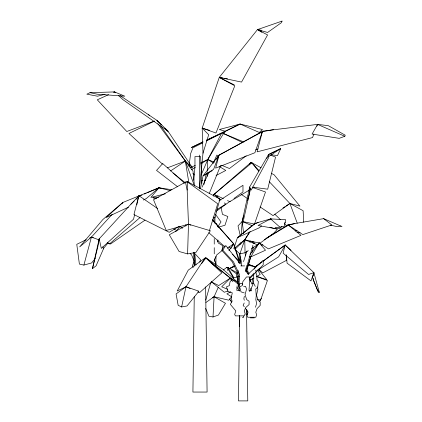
<?xml version="1.0" encoding="UTF-8"?>
<svg xmlns="http://www.w3.org/2000/svg" width="422" height="422" viewBox="0 0 422 422"><rect width="100%" height="100%" fill="white"/><g stroke="black" fill="none" stroke-linecap="round" stroke-linejoin="round"><path stroke-width="0.63" d="M240.904 262.057L240.904 259.435M240.915 243.716L240.915 242.402M214.919 223.312L214.962 216.882M255.748 270.185L255.737 271.425L278.631 256.808L285.351 244.913L263.175 261.076M255.769 267.706L255.779 266.467L262.067 261.867M194.247 296.74L192.917 392.054L207.086 392.054L205.625 286.881M194.674 265.844L194.832 254.672M213.97 221.888L214.033 217.33M239.617 315.951L238.477 400.9L247.783 400.9L246.553 309.368M214.239 238.604L214.244 244.106M239.295 326.691L239.575 315.582M187.6 253.907L188.481 224.182L187.173 190.1L187.495 181.982L185.474 182.135L153.518 199.733L166.252 230.47L188.481 224.182L210.372 230.76L195.908 252.44L187.6 253.907L179.097 251.496L169.285 234.774L188.481 224.182L190.865 225.2M215.98 256.37L215.922 265.522M238.15 278.858L237.997 283.215L238.599 285.752M207.091 176.422L207.223 173.173M207.302 171.221L207.788 159.521L221.566 133.283L240.092 124.042L262.421 129.507L259.219 132.571M214.249 247.688L214.255 253.859M205.641 308.461L208.943 316.236L213.005 316.985L214.086 296.735L218.29 287.303M239.163 263.312L239.759 253.564M240.735 256.813L240.297 263.961L225.775 245.514L222.816 250.172L233.477 261.867L239.474 274.506L239.174 283.215L239.501 285.119M237.238 283.937L238.161 270.439M238.688 262.727L238.82 260.796L233.64 243.805L212.672 220.105M238.013 283.937L238.235 280.72M238.325 279.438L238.63 274.938M267.996 156.145L268.93 154.431L268.629 154.431L268.371 158.06L251.185 190.116L249.671 186.941L268.629 154.431L280.72 148.649L277.481 155.623L270.766 154.689M241.215 234.537L242.196 221.429L249.671 186.941L249.629 192.659L242.481 224.752L242.196 221.429L243.658 215.784M237.132 285.778L236.784 290.32L239.543 290.6L238.789 287.546M237.28 283.832L237.781 277.344L234.015 277.344L233.218 278.235M193.793 180.342L194.964 166.785L194.964 156.583L200.635 156.583L201.874 183.317M252.704 283.653L252.878 281.685L252.414 278.509M313.309 278.362L313.182 279.633L318.32 292.33L319.296 292.325L313.878 272.665L285.124 245.013L263.117 261.102M313.625 275.197L313.878 272.665L308.582 274.469L283.115 253.174L285.124 245.013L291.048 250.367M199.522 187.874L202.993 153.191L202.191 128.13L219.255 77.405L257.483 29.603L282.044 21.1L281.284 22.762L267.595 32.457L257.483 29.603L267.58 34.942L241.553 82.084L219.255 77.405L234.796 85.819L215.932 133.014L202.191 128.13L208.684 134.713L202.993 153.191M250.325 281.506L250.526 279.559M188.966 166.574L190.633 153.608L192.965 147.769L202.887 142.742M136.084 199.184L139.355 196.003L138.822 195.95L130.936 204.19L99.181 238.868L97.915 246.448L92.46 268.65L96.1 265.791L103.606 248.511L102.826 246.807M244.327 296.223L243.863 298.686L244.306 300.295M237.317 272.206L236.389 276.653L239.569 276.436M200.387 188.565L203.098 175.747L219.002 155.159L262.938 131.089L317.576 124.395L328.279 125.656L345.228 135.198L344.827 136.301L339.167 138.342L312.085 134.064L317.576 124.395L344.827 136.301M203.953 184.435L206.121 174.175L207.223 172.545M250.621 280.92L250.884 279.691M181.608 306.958L187.02 305.961L198.904 291.217L185.991 286.744L176.074 293.949L178.168 305.317L181.608 306.958L185.991 286.744L204.923 258.153L205.883 257.826L223.417 269.669L237.739 282.313L230.354 278.098L211.026 262.943M92.46 268.65L99.181 238.868L99.703 240.002M134.56 214.777L133.563 219.171L101.306 248.4L99.181 238.868M136.833 204.733L138.822 195.95M255.484 267.669L255.779 266.467L259.477 263.771M262.938 131.089L262.347 131.733L257.125 151.846L312.549 137.567L313.921 133.974M247.556 200.735L250.805 188.191M86.151 239.707L76.772 244.333L79.389 264.088L83.878 265.079L91.426 237.106L112.146 214.36M205.746 300.111L210.515 283.336L211.918 281.98M252.915 245.245L245.651 270.581L248.004 274.242L263.201 260.3L263.201 264.842L249.418 278.91M247.339 268.788L250.721 256.998M251.966 252.651L253.564 247.07M255.479 307.263L256.613 303.481L255.811 299.52L256.254 295.68L255.737 289.038L257.663 287.503L258.359 281.521L257.067 280.055L256.761 275.292L255.758 272.185M209.512 230.375L217.72 203.768L187.495 181.982M246.005 271.736L250.721 256.919L259.14 242.777L268.418 248.89L300.986 235.365L288.437 225.121L287.735 224.937L266.287 238.319M243.526 261.619L246.991 250.99M249.845 242.244L250.257 240.994M217.525 241.843L218.084 240.144M262.347 131.733L254.904 152.717L215.637 168.125L219.002 155.159L262.347 131.733L273.477 129.633M199.743 262.004L200.566 259.741L193.851 252.509M316.89 126.189L317.576 124.395M213.305 196.167L214.017 194.357L250.7 162.665L251.876 162.813L261.007 167.734M209.175 193.735L220.495 165.82M238.636 286.934L240.081 283.373L241.88 283.373L242.766 284.845M201.178 174.972L207.788 159.521L223.518 133.558L225.728 131.221M215.436 264.794L215.927 263.671L214.45 259.952L216.708 254.914L222.336 250.399M202.054 187.226L208.927 172.334M213.047 163.398L216.897 155.059L218.348 156.383M249.613 291.676L252.641 285.219L249.713 279.485M244.217 303.007L243.135 305.212L244.28 306.794M227.316 270.47L227.885 269.347L234.658 265.813M254.846 268.186L255.779 266.467L254.028 269.178M266.746 158.424L267.369 157.285M259.366 301.788L261.318 298.391M213.358 195.497L214.017 194.357L251.876 162.813L258.865 170.688L256.138 168.125M230.866 248.595L231.483 247.529M232.1 246.469L233.64 243.805L212.271 219.741M249.439 232.121L244.76 239.807L239.902 253.807L241.737 265.876M253.78 224.979L254.45 223.882L258.195 222.452L270.586 218.891L285.715 219.746L284.175 226.234L273.82 228.376L258.048 225.464L270.586 218.891L271.815 219.187M213.316 195.47L214.017 194.357L223.386 198.678M224.272 246.031L221.64 250.172L232.3 261.867L238.029 273.931M213.326 195.412L214.017 194.357L220.896 200.044M217.81 226.762L221.007 221.94L215.426 214.207M250.188 231.625L244.76 239.807L234.806 249.471L239.902 253.807L245.066 252.741L248.31 250.668M257.773 244.818L258.797 243.288M216.059 159.505L219.002 155.159L213.59 169.37L203.098 175.747L212.277 170.704M228.898 250.621L233.64 243.805L239.385 260.189M256.138 247.034L258.765 243.309M201.637 263.571L205.92 258.053L221.803 272.865L199.564 292.641L197.791 291.871M250.056 254.392L259.14 242.777L265.528 250.204L250.721 256.919L249.138 256.919M95.303 258.422L91.585 262.953L83.878 265.079M103.153 248.859L108.111 242.814M231.372 297.167L228.851 300.2L214.086 296.735L212.308 297.547M171.838 189.742L158.962 187.764L150.87 197.438L165.324 193.809M175.673 231.71L180.189 226.356M249.428 164.142L250.7 162.665M281.849 226.377L279.67 228.835L275.239 227.843M284.47 223.423L285.341 222.436M232.422 279.132L230.032 281.817L229.346 285.625L226.482 286.802L228.022 291.586L232.295 292.815L231.15 298.127L232.126 301.202L230.349 304.368L235.808 310.924L234.685 314.39L235.376 315.883L244.269 315.883L245.171 313.599L244.269 311.067L245.651 307.643L249.08 304.573L249.08 301.197L246.643 299.567L245.066 294.614L246.553 289.091L245.551 286.322L243.647 286.322M122.079 203.378L122.923 202.439L158.962 187.764L170.335 190.638M249.608 277.845L254.144 273.092M130.936 204.19L134.212 201.004M139.998 217.557L109.467 243.969L107.183 242.835M160.761 188.46L158.962 187.764L146.249 198.598L143.29 200.028M280.466 148.649L269.004 156.372L268.629 154.431M239.802 236.051L237.28 238.145L233.809 248.627L244.76 239.807L259.973 243.22L273.947 233.018L277.328 229.262L269.885 227.268M240.814 235.212L241.822 234.374M242.835 233.53L254.45 223.882L258.195 222.452M254.45 223.882L237.475 237.554L259.166 227.848L261.651 225.902M183.934 183.364L185.474 182.135L187.442 181.655L219.894 199.073L214.935 217.662L213.063 217.135M216.475 197.011L218.005 195.797M269.099 220.057L270.586 218.891L279.723 226.983M246.205 155.787L229.452 168.515L221.629 165.271M223.196 270.059L226.899 267.321L229.8 268.571M260.532 263.001L261.587 262.231M216.433 211.132L230.233 201.167M233.952 198.482L242.977 191.968L242.977 185.29L218.992 200.846M227.442 248.226L233.64 243.805M281.252 21.659L282.044 21.1M205.889 302.495L214.086 296.735L225.464 303.286L218.432 315.044L213.005 316.985M144.968 220.168L110.49 244.027L107.415 242.908M170.509 171.005L185.358 161.035L192.664 168.077L169.048 132.735L165.007 128.615M282.93 208.067L285.077 206.653M286.153 205.947L289.909 203.478L299.921 206.126L274.131 174.808L271.277 173.273M251.554 248.6L257.499 244.797L244.76 239.807L245.066 252.741L245.546 255.917M191.488 169.792L195.291 167.392M200.724 163.973L207.788 159.521L214.408 162.27M216.903 209.544L225.812 204.1L224.335 202.887M264.209 239.722L288.437 225.121L294.962 223.533L323.648 218.649L341.984 226.535M249.402 190.074L229.826 201.647L227.484 200.571M252.757 188.091L254.44 187.099M250.14 280.313L254.044 278.024M256.834 276.389L260.179 274.427L257.668 269.88M220.115 166.284L221.233 165.651M261.244 245.514L262.932 244.591M230.792 291.744L226.878 293.849L231.768 296.851M234.178 266.166L229.716 268.561L234.885 266.324M216.069 175.531L225.775 170.441L219.593 166.69M206.39 140.969L221.566 133.283L223.518 133.558L243.916 142.024M89.67 237.971L91.426 237.106L93.346 237.554M269.521 154.146L280.72 148.649M203.04 141.824L191.414 147.505L202.65 142.203M206.527 140.12L240.092 124.042L260.021 132.777M154.357 121.156L128.942 133.468L162.454 164.084M128.478 207.181L106.144 217.552L122.923 202.439L102.826 219.567L79.674 246.891L91.426 237.106L99.423 240.007M89.997 92.671L97.081 94.175L124.817 96.2L114.568 91.922L89.997 92.671L86.858 94.175L97.498 96.2L105.083 94.296M206.785 140.252L221.566 133.283M189.911 167.956L195.27 165.424M200.635 162.897L207.788 159.521L213.411 162.934M108.612 94.644L97.297 99.819L126.8 131.511L154.315 121.051M139.587 196.082L142.008 195.043M144.429 194.004L146.244 193.223M147.457 192.701L158.962 187.764M255.611 149.921L258.016 148.919M167.423 167.85L185.358 161.035L192.97 171.058L194.489 186.023L185.358 161.035L160.661 125.724M228.007 291.001L224.282 292.256L211.417 281.817M218.084 227.21L224.942 225.295L227.854 216.502L222.431 214.344L221.133 207.339M240.092 124.042L219.345 129.507L225.57 131.363M295.131 231.003L297.025 230.512M113.302 92.239L114.568 91.922L115.654 92.65M287.735 224.937L294.962 223.533M242.365 317.608L243.615 317.397L243.462 316.094M250.684 162.998L251.876 162.813L258.823 171.237M205.92 258.053L204.923 258.153L188.254 270.122L177.187 291.022L185.991 286.744L190.122 288.537M341.05 226.134L336.693 226.535L330.294 225.095M156.467 198.577L153.872 198.34L152.986 197.317L158.83 197.174M297.062 232.39L300.084 232.385M201.363 180.321L202.597 180.321M204.454 180.321L205.693 180.321M215.299 223.554L216.544 223.554L217.72 226.472M239.601 260.796L238.82 260.796L232.506 254.318M240.809 265.907L244.639 265.907M251.997 283.267L253.638 283.267L255.247 286.348M250.341 317.877L254.35 317.877M226.888 267.548L228.086 267.585L229.658 268.751M245.936 314.406L247.234 314.559L246.875 309.964M252.403 187.11L267.701 189.193L275.54 157.137L270.734 155.169M257.483 29.603L261.26 30.263M223.132 78.091L219.255 77.405L234.236 84.848M224.425 78.323L227.653 78.893M242.808 221.561L254.508 224.087L265.496 191.999L252.33 187.357M248.247 265.148L254.877 266.878L248.131 264.314M202.191 128.13L209.723 130.366M257.489 299.256L260.574 300.237L267.427 280.466L256.502 276.484M244.349 292.952L241.015 291.855L239.612 286.854L242.217 285.625L242.845 281.643L246.474 276.969L249.903 276.969L248.996 290.531L251.507 290.827L250.958 288.268M248.009 273.308L249.223 273.725M256.523 276.225L266.862 279.77L258.47 269.378M248.542 264.367L255.685 266.968M152.986 197.317L153.967 197.728M227.574 289.297L221.703 286.802L230.354 278.098L238.23 284.027L239.474 288.337M242.771 221.677L252.62 225.907M223.518 133.558L242.55 142.488M211.211 281.801L218.728 285.541L230.354 278.098L232.944 281.732M182.636 228.212L179.213 226.239L169.211 232.29L133.943 214.571L138.801 195.618L157.686 208.589M173.969 228.982L176.797 230.618M231.509 269.563L237.217 272.865M258.57 30.268L261.84 32.257M288.437 225.121L302.822 234.606L331.845 224.952L323.648 218.649M241.067 194.247L247.572 198.588M260.036 206.912L273.05 215.6L289.909 203.478L303.112 210.71L303.724 222.241M120.012 95.567L156.921 120.37L168.473 131.511L123.15 99.819L118.382 95.43M230.707 269.526L237 274.194M177.678 186.798L156.536 170.398L162.692 163.546L184.129 182.8M173.057 173.036L184.799 182.373M205.883 257.826L230.354 278.098L231.372 280.435M148.328 114.547L149.293 115.354M190.148 253.601L191.541 254.814L194.152 261.107L192.443 265.76L193.176 267.564M208.763 232.675L224.963 246.875M114.568 91.922L115.522 92.798M258.559 269.051L262.727 272.934L286.564 260.311L286.158 255.178M228.977 246.786L230.396 248.141M274.801 214.176L280.393 219.64M284.586 223.739L286.913 226.018M161.41 124.954L156.921 120.37L158.044 121.979M269.215 181.618L289.909 203.478L297.246 223.159M192.949 173.426L194.22 174.903M230.665 300.448L231.462 301.445M253.432 241.801L254.635 243.346M251.86 241.289L253.458 243.346M319.296 292.325L317.37 289.782L312.533 277.586L313.878 272.665L310.988 280.91L287.102 263.191L286.285 254.809M157.86 123.736L185.358 161.035L188.871 182.821M245.43 308.377L248.104 312.064L247.081 315.682L247.714 317.244L255.811 317.244L256.634 314.854L255.811 312.211L257.067 308.635L260.189 305.422L260.189 301.899L257.974 300.195L256.534 295.015L257.889 289.249L257.162 286.928M237.016 287.451L239.606 291.09M226.899 267.321L233.719 278.383M229.594 298.808L231.572 302.189M228.086 267.585L233.788 277.687M247.466 271.214L248.669 274.173M185.48 224.852L185.902 226.023M217.261 240.002L218.338 243.04L222.336 245.435L222.336 249.777M240.34 235.961L238.019 225.907L242.196 221.429L243.636 233.424M185.474 182.135L187.173 190.1M246.997 265.449L248.347 274.337M239.633 316.078L239.86 318.03M194.595 253.295L195.94 264.995M214.592 258.897L214.761 261.413M193.571 252.272L194.194 265.965M253.39 274.242L253.659 283.974M245.994 267.88L246.047 271.831M240.118 243.299L240.118 244.56M199.601 155.059L199.601 188.734"/></g></svg>
